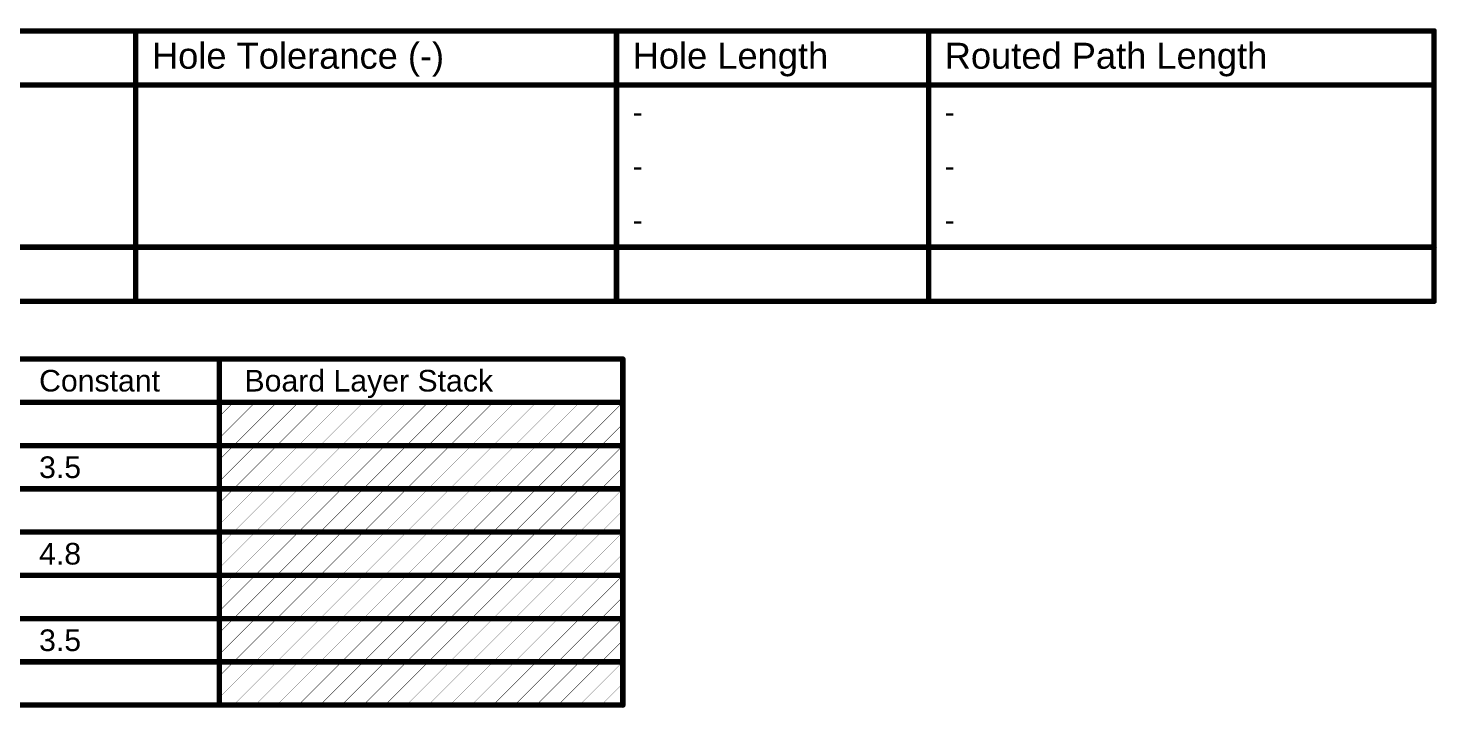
# Model space of a CAD drawing. Header units: inches. Extents: x -1 to 327, y 8 to 89.
# Drawn here: x 228 to 327.2, y 40.8 to 88.7 of the extents above; entities that cross this region are included whole.
import ezdxf

# ---------------------------------------------------------------- set-up
doc = ezdxf.new("R2010")
doc.units = ezdxf.units.IN
doc.layers.add('Drill Drawing', color=1, linetype='Continuous')
doc.layers.add('Fabrication', color=76, linetype='Continuous')
doc.styles.add('Arial', font='', dxfattribs={"height": 0.2})
doc.styles.get('Arial').set_extended_font_data('Arial')

msp = doc.modelspace()

# ---------------------------------------------------------------- linework, layer by layer
at = {"layer": 'Drill Drawing'}
for points in [[(4.61, 88.481, 0.381, 0.381, 0), (327.049, 88.481, 0.381, 0.381, 0)], [(235.559, 69.431, 0.381, 0.381, 0), (235.559, 88.481, 0.381, 0.381, 0)], [(269.433, 69.431, 0.381, 0.381, 0), (269.433, 88.481, 0.381, 0.381, 0)], [(291.423, 69.431, 0.381, 0.381, 0), (291.423, 88.481, 0.381, 0.381, 0)], [(327.049, 69.431, 0.381, 0.381, 0), (327.049, 88.481, 0.381, 0.381, 0)], [(4.61, 84.671, 0.381, 0.381, 0), (327.049, 84.671, 0.381, 0.381, 0)], [(4.61, 73.241, 0.381, 0.381, 0), (327.049, 73.241, 0.381, 0.381, 0)], [(4.61, 69.431, 0.381, 0.381, 0), (327.049, 69.431, 0.381, 0.381, 0)]]:
    msp.add_lwpolyline(points, format="xyseb", dxfattribs=at)
for points in [[(235.464, 88.481, 0.191, 0.191, 1), (235.655, 88.481, 0.191, 0.191, 1)], [(269.338, 88.481, 0.191, 0.191, 1), (269.528, 88.481, 0.191, 0.191, 1)], [(291.328, 88.481, 0.191, 0.191, 1), (291.519, 88.481, 0.191, 0.191, 1)], [(326.954, 88.481, 0.191, 0.191, 1), (327.145, 88.481, 0.191, 0.191, 1)], [(326.954, 88.481, 0.191, 0.191, 1), (327.145, 88.481, 0.191, 0.191, 1)], [(326.954, 84.671, 0.191, 0.191, 1), (327.145, 84.671, 0.191, 0.191, 1)], [(326.954, 73.241, 0.191, 0.191, 1), (327.145, 73.241, 0.191, 0.191, 1)], [(235.464, 69.431, 0.191, 0.191, 1), (235.655, 69.431, 0.191, 0.191, 1)], [(269.338, 69.431, 0.191, 0.191, 1), (269.528, 69.431, 0.191, 0.191, 1)], [(291.328, 69.431, 0.191, 0.191, 1), (291.519, 69.431, 0.191, 0.191, 1)], [(326.954, 69.431, 0.191, 0.191, 1), (327.145, 69.431, 0.191, 0.191, 1)], [(326.954, 69.431, 0.191, 0.191, 1), (327.145, 69.431, 0.191, 0.191, 1)]]:
    msp.add_lwpolyline(points, format="xyseb", close=True, dxfattribs=at)
at = {"layer": 'Fabrication'}
for points in [[(154.597, 65.354, 0.381, 0.381, 0), (269.883, 65.354, 0.381, 0.381, 0)], [(241.443, 40.97, 0.381, 0.381, 0), (241.443, 65.354, 0.381, 0.381, 0)], [(269.883, 40.97, 0.381, 0.381, 0), (269.883, 65.354, 0.381, 0.381, 0)], [(154.597, 62.306, 0.381, 0.381, 0), (269.883, 62.306, 0.381, 0.381, 0)], [(241.443, 59.774, 0.0254, 0.0254, 0), (243.975, 62.306, 0.0254, 0.0254, 0)], [(241.443, 61.298, 0.0254, 0.0254, 0), (242.451, 62.306, 0.0254, 0.0254, 0)], [(242.451, 59.258, 0.0254, 0.0254, 0), (245.499, 62.306, 0.0254, 0.0254, 0)], [(243.975, 59.258, 0.0254, 0.0254, 0), (247.023, 62.306, 0.0254, 0.0254, 0)], [(245.499, 59.258, 0.0254, 0.0254, 0), (248.547, 62.306, 0.0254, 0.0254, 0)], [(247.023, 59.258, 0.0254, 0.0254, 0), (250.071, 62.306, 0.0254, 0.0254, 0)], [(248.547, 59.258, 0.0254, 0.0254, 0), (251.595, 62.306, 0.0254, 0.0254, 0)], [(250.071, 59.258, 0.0254, 0.0254, 0), (253.119, 62.306, 0.0254, 0.0254, 0)], [(251.595, 59.258, 0.0254, 0.0254, 0), (254.643, 62.306, 0.0254, 0.0254, 0)], [(253.119, 59.258, 0.0254, 0.0254, 0), (256.167, 62.306, 0.0254, 0.0254, 0)], [(254.643, 59.258, 0.0254, 0.0254, 0), (257.691, 62.306, 0.0254, 0.0254, 0)], [(256.167, 59.258, 0.0254, 0.0254, 0), (259.215, 62.306, 0.0254, 0.0254, 0)], [(257.691, 59.258, 0.0254, 0.0254, 0), (260.739, 62.306, 0.0254, 0.0254, 0)], [(259.215, 59.258, 0.0254, 0.0254, 0), (262.263, 62.306, 0.0254, 0.0254, 0)], [(260.739, 59.258, 0.0254, 0.0254, 0), (263.787, 62.306, 0.0254, 0.0254, 0)], [(262.263, 59.258, 0.0254, 0.0254, 0), (265.311, 62.306, 0.0254, 0.0254, 0)], [(263.787, 59.258, 0.0254, 0.0254, 0), (266.835, 62.306, 0.0254, 0.0254, 0)], [(265.311, 59.258, 0.0254, 0.0254, 0), (268.359, 62.306, 0.0254, 0.0254, 0)], [(266.835, 59.258, 0.0254, 0.0254, 0), (269.883, 62.306, 0.0254, 0.0254, 0)], [(268.359, 59.258, 0.0254, 0.0254, 0), (269.883, 60.782, 0.0254, 0.0254, 0)], [(226.968, 59.258, 0.381, 0.381, 0), (241.443, 59.258, 0.381, 0.381, 0)], [(241.443, 59.258, 0.381, 0.381, 0), (269.883, 59.258, 0.381, 0.381, 0)], [(241.443, 56.726, 0.0254, 0.0254, 0), (243.975, 59.258, 0.0254, 0.0254, 0)], [(241.443, 58.25, 0.0254, 0.0254, 0), (242.451, 59.258, 0.0254, 0.0254, 0)], [(242.451, 56.21, 0.0254, 0.0254, 0), (245.499, 59.258, 0.0254, 0.0254, 0)], [(243.975, 56.21, 0.0254, 0.0254, 0), (247.023, 59.258, 0.0254, 0.0254, 0)], [(245.499, 56.21, 0.0254, 0.0254, 0), (248.547, 59.258, 0.0254, 0.0254, 0)], [(247.023, 56.21, 0.0254, 0.0254, 0), (250.071, 59.258, 0.0254, 0.0254, 0)], [(248.547, 56.21, 0.0254, 0.0254, 0), (251.595, 59.258, 0.0254, 0.0254, 0)], [(250.071, 56.21, 0.0254, 0.0254, 0), (253.119, 59.258, 0.0254, 0.0254, 0)], [(251.595, 56.21, 0.0254, 0.0254, 0), (254.643, 59.258, 0.0254, 0.0254, 0)], [(253.119, 56.21, 0.0254, 0.0254, 0), (256.167, 59.258, 0.0254, 0.0254, 0)], [(254.643, 56.21, 0.0254, 0.0254, 0), (257.691, 59.258, 0.0254, 0.0254, 0)], [(256.167, 56.21, 0.0254, 0.0254, 0), (259.215, 59.258, 0.0254, 0.0254, 0)], [(257.691, 56.21, 0.0254, 0.0254, 0), (260.739, 59.258, 0.0254, 0.0254, 0)], [(259.215, 56.21, 0.0254, 0.0254, 0), (262.263, 59.258, 0.0254, 0.0254, 0)], [(260.739, 56.21, 0.0254, 0.0254, 0), (263.787, 59.258, 0.0254, 0.0254, 0)], [(262.263, 56.21, 0.0254, 0.0254, 0), (265.311, 59.258, 0.0254, 0.0254, 0)], [(263.787, 56.21, 0.0254, 0.0254, 0), (266.835, 59.258, 0.0254, 0.0254, 0)], [(265.311, 56.21, 0.0254, 0.0254, 0), (268.359, 59.258, 0.0254, 0.0254, 0)], [(266.835, 56.21, 0.0254, 0.0254, 0), (269.883, 59.258, 0.0254, 0.0254, 0)], [(268.359, 56.21, 0.0254, 0.0254, 0), (269.883, 57.734, 0.0254, 0.0254, 0)], [(226.968, 56.21, 0.381, 0.381, 0), (241.443, 56.21, 0.381, 0.381, 0)], [(241.443, 56.21, 0.381, 0.381, 0), (269.883, 56.21, 0.381, 0.381, 0)], [(241.443, 53.678, 0.0254, 0.0254, 0), (243.975, 56.21, 0.0254, 0.0254, 0)], [(241.443, 55.202, 0.0254, 0.0254, 0), (242.451, 56.21, 0.0254, 0.0254, 0)], [(242.451, 53.162, 0.0254, 0.0254, 0), (245.499, 56.21, 0.0254, 0.0254, 0)], [(243.975, 53.162, 0.0254, 0.0254, 0), (247.023, 56.21, 0.0254, 0.0254, 0)], [(245.499, 53.162, 0.0254, 0.0254, 0), (248.547, 56.21, 0.0254, 0.0254, 0)], [(247.023, 53.162, 0.0254, 0.0254, 0), (250.071, 56.21, 0.0254, 0.0254, 0)], [(248.547, 53.162, 0.0254, 0.0254, 0), (251.595, 56.21, 0.0254, 0.0254, 0)], [(250.071, 53.162, 0.0254, 0.0254, 0), (253.119, 56.21, 0.0254, 0.0254, 0)], [(251.595, 53.162, 0.0254, 0.0254, 0), (254.643, 56.21, 0.0254, 0.0254, 0)], [(253.119, 53.162, 0.0254, 0.0254, 0), (256.167, 56.21, 0.0254, 0.0254, 0)], [(254.643, 53.162, 0.0254, 0.0254, 0), (257.691, 56.21, 0.0254, 0.0254, 0)], [(256.167, 53.162, 0.0254, 0.0254, 0), (259.215, 56.21, 0.0254, 0.0254, 0)], [(257.691, 53.162, 0.0254, 0.0254, 0), (260.739, 56.21, 0.0254, 0.0254, 0)], [(259.215, 53.162, 0.0254, 0.0254, 0), (262.263, 56.21, 0.0254, 0.0254, 0)], [(260.739, 53.162, 0.0254, 0.0254, 0), (263.787, 56.21, 0.0254, 0.0254, 0)], [(262.263, 53.162, 0.0254, 0.0254, 0), (265.311, 56.21, 0.0254, 0.0254, 0)], [(263.787, 53.162, 0.0254, 0.0254, 0), (266.835, 56.21, 0.0254, 0.0254, 0)], [(265.311, 53.162, 0.0254, 0.0254, 0), (268.359, 56.21, 0.0254, 0.0254, 0)], [(266.835, 53.162, 0.0254, 0.0254, 0), (269.883, 56.21, 0.0254, 0.0254, 0)], [(268.359, 53.162, 0.0254, 0.0254, 0), (269.883, 54.686, 0.0254, 0.0254, 0)], [(226.968, 53.162, 0.381, 0.381, 0), (241.443, 53.162, 0.381, 0.381, 0)], [(241.443, 53.162, 0.381, 0.381, 0), (269.883, 53.162, 0.381, 0.381, 0)], [(241.443, 50.63, 0.0254, 0.0254, 0), (243.975, 53.162, 0.0254, 0.0254, 0)], [(241.443, 52.154, 0.0254, 0.0254, 0), (242.451, 53.162, 0.0254, 0.0254, 0)], [(242.451, 50.114, 0.0254, 0.0254, 0), (245.499, 53.162, 0.0254, 0.0254, 0)], [(243.975, 50.114, 0.0254, 0.0254, 0), (247.023, 53.162, 0.0254, 0.0254, 0)], [(245.499, 50.114, 0.0254, 0.0254, 0), (248.547, 53.162, 0.0254, 0.0254, 0)], [(247.023, 50.114, 0.0254, 0.0254, 0), (250.071, 53.162, 0.0254, 0.0254, 0)], [(248.547, 50.114, 0.0254, 0.0254, 0), (251.595, 53.162, 0.0254, 0.0254, 0)], [(250.071, 50.114, 0.0254, 0.0254, 0), (253.119, 53.162, 0.0254, 0.0254, 0)], [(251.595, 50.114, 0.0254, 0.0254, 0), (254.643, 53.162, 0.0254, 0.0254, 0)], [(253.119, 50.114, 0.0254, 0.0254, 0), (256.167, 53.162, 0.0254, 0.0254, 0)], [(254.643, 50.114, 0.0254, 0.0254, 0), (257.691, 53.162, 0.0254, 0.0254, 0)], [(256.167, 50.114, 0.0254, 0.0254, 0), (259.215, 53.162, 0.0254, 0.0254, 0)], [(257.691, 50.114, 0.0254, 0.0254, 0), (260.739, 53.162, 0.0254, 0.0254, 0)], [(259.215, 50.114, 0.0254, 0.0254, 0), (262.263, 53.162, 0.0254, 0.0254, 0)], [(260.739, 50.114, 0.0254, 0.0254, 0), (263.787, 53.162, 0.0254, 0.0254, 0)], [(262.263, 50.114, 0.0254, 0.0254, 0), (265.311, 53.162, 0.0254, 0.0254, 0)], [(263.787, 50.114, 0.0254, 0.0254, 0), (266.835, 53.162, 0.0254, 0.0254, 0)], [(265.311, 50.114, 0.0254, 0.0254, 0), (268.359, 53.162, 0.0254, 0.0254, 0)], [(266.835, 50.114, 0.0254, 0.0254, 0), (269.883, 53.162, 0.0254, 0.0254, 0)], [(268.359, 50.114, 0.0254, 0.0254, 0), (269.883, 51.638, 0.0254, 0.0254, 0)], [(226.968, 50.114, 0.381, 0.381, 0), (241.443, 50.114, 0.381, 0.381, 0)], [(241.443, 50.114, 0.381, 0.381, 0), (269.883, 50.114, 0.381, 0.381, 0)], [(241.443, 47.582, 0.0254, 0.0254, 0), (243.975, 50.114, 0.0254, 0.0254, 0)], [(241.443, 49.106, 0.0254, 0.0254, 0), (242.451, 50.114, 0.0254, 0.0254, 0)], [(242.451, 47.066, 0.0254, 0.0254, 0), (245.499, 50.114, 0.0254, 0.0254, 0)], [(243.975, 47.066, 0.0254, 0.0254, 0), (247.023, 50.114, 0.0254, 0.0254, 0)], [(245.499, 47.066, 0.0254, 0.0254, 0), (248.547, 50.114, 0.0254, 0.0254, 0)], [(247.023, 47.066, 0.0254, 0.0254, 0), (250.071, 50.114, 0.0254, 0.0254, 0)], [(248.547, 47.066, 0.0254, 0.0254, 0), (251.595, 50.114, 0.0254, 0.0254, 0)], [(250.071, 47.066, 0.0254, 0.0254, 0), (253.119, 50.114, 0.0254, 0.0254, 0)], [(251.595, 47.066, 0.0254, 0.0254, 0), (254.643, 50.114, 0.0254, 0.0254, 0)], [(253.119, 47.066, 0.0254, 0.0254, 0), (256.167, 50.114, 0.0254, 0.0254, 0)], [(254.643, 47.066, 0.0254, 0.0254, 0), (257.691, 50.114, 0.0254, 0.0254, 0)], [(256.167, 47.066, 0.0254, 0.0254, 0), (259.215, 50.114, 0.0254, 0.0254, 0)], [(257.691, 47.066, 0.0254, 0.0254, 0), (260.739, 50.114, 0.0254, 0.0254, 0)], [(259.215, 47.066, 0.0254, 0.0254, 0), (262.263, 50.114, 0.0254, 0.0254, 0)], [(260.739, 47.066, 0.0254, 0.0254, 0), (263.787, 50.114, 0.0254, 0.0254, 0)], [(262.263, 47.066, 0.0254, 0.0254, 0), (265.311, 50.114, 0.0254, 0.0254, 0)], [(263.787, 47.066, 0.0254, 0.0254, 0), (266.835, 50.114, 0.0254, 0.0254, 0)], [(265.311, 47.066, 0.0254, 0.0254, 0), (268.359, 50.114, 0.0254, 0.0254, 0)], [(266.835, 47.066, 0.0254, 0.0254, 0), (269.883, 50.114, 0.0254, 0.0254, 0)], [(268.359, 47.066, 0.0254, 0.0254, 0), (269.883, 48.59, 0.0254, 0.0254, 0)], [(226.968, 47.066, 0.381, 0.381, 0), (241.443, 47.066, 0.381, 0.381, 0)], [(241.443, 47.066, 0.381, 0.381, 0), (269.883, 47.066, 0.381, 0.381, 0)], [(241.443, 44.534, 0.0254, 0.0254, 0), (243.975, 47.066, 0.0254, 0.0254, 0)], [(241.443, 46.058, 0.0254, 0.0254, 0), (242.451, 47.066, 0.0254, 0.0254, 0)], [(242.451, 44.018, 0.0254, 0.0254, 0), (245.499, 47.066, 0.0254, 0.0254, 0)], [(243.975, 44.018, 0.0254, 0.0254, 0), (247.023, 47.066, 0.0254, 0.0254, 0)], [(245.499, 44.018, 0.0254, 0.0254, 0), (248.547, 47.066, 0.0254, 0.0254, 0)], [(247.023, 44.018, 0.0254, 0.0254, 0), (250.071, 47.066, 0.0254, 0.0254, 0)], [(248.547, 44.018, 0.0254, 0.0254, 0), (251.595, 47.066, 0.0254, 0.0254, 0)], [(250.071, 44.018, 0.0254, 0.0254, 0), (253.119, 47.066, 0.0254, 0.0254, 0)], [(251.595, 44.018, 0.0254, 0.0254, 0), (254.643, 47.066, 0.0254, 0.0254, 0)], [(253.119, 44.018, 0.0254, 0.0254, 0), (256.167, 47.066, 0.0254, 0.0254, 0)], [(254.643, 44.018, 0.0254, 0.0254, 0), (257.691, 47.066, 0.0254, 0.0254, 0)], [(256.167, 44.018, 0.0254, 0.0254, 0), (259.215, 47.066, 0.0254, 0.0254, 0)], [(257.691, 44.018, 0.0254, 0.0254, 0), (260.739, 47.066, 0.0254, 0.0254, 0)], [(259.215, 44.018, 0.0254, 0.0254, 0), (262.263, 47.066, 0.0254, 0.0254, 0)], [(260.739, 44.018, 0.0254, 0.0254, 0), (263.787, 47.066, 0.0254, 0.0254, 0)], [(262.263, 44.018, 0.0254, 0.0254, 0), (265.311, 47.066, 0.0254, 0.0254, 0)], [(263.787, 44.018, 0.0254, 0.0254, 0), (266.835, 47.066, 0.0254, 0.0254, 0)], [(265.311, 44.018, 0.0254, 0.0254, 0), (268.359, 47.066, 0.0254, 0.0254, 0)], [(266.835, 44.018, 0.0254, 0.0254, 0), (269.883, 47.066, 0.0254, 0.0254, 0)], [(268.359, 44.018, 0.0254, 0.0254, 0), (269.883, 45.542, 0.0254, 0.0254, 0)], [(226.968, 44.018, 0.381, 0.381, 0), (241.443, 44.018, 0.381, 0.381, 0)], [(241.443, 44.018, 0.381, 0.381, 0), (269.883, 44.018, 0.381, 0.381, 0)], [(241.443, 41.486, 0.0254, 0.0254, 0), (243.975, 44.018, 0.0254, 0.0254, 0)], [(241.443, 43.01, 0.0254, 0.0254, 0), (242.451, 44.018, 0.0254, 0.0254, 0)], [(242.451, 40.97, 0.0254, 0.0254, 0), (245.499, 44.018, 0.0254, 0.0254, 0)], [(243.975, 40.97, 0.0254, 0.0254, 0), (247.023, 44.018, 0.0254, 0.0254, 0)], [(245.499, 40.97, 0.0254, 0.0254, 0), (248.547, 44.018, 0.0254, 0.0254, 0)], [(247.023, 40.97, 0.0254, 0.0254, 0), (250.071, 44.018, 0.0254, 0.0254, 0)], [(248.547, 40.97, 0.0254, 0.0254, 0), (251.595, 44.018, 0.0254, 0.0254, 0)], [(250.071, 40.97, 0.0254, 0.0254, 0), (253.119, 44.018, 0.0254, 0.0254, 0)], [(251.595, 40.97, 0.0254, 0.0254, 0), (254.643, 44.018, 0.0254, 0.0254, 0)], [(253.119, 40.97, 0.0254, 0.0254, 0), (256.167, 44.018, 0.0254, 0.0254, 0)], [(254.643, 40.97, 0.0254, 0.0254, 0), (257.691, 44.018, 0.0254, 0.0254, 0)], [(256.167, 40.97, 0.0254, 0.0254, 0), (259.215, 44.018, 0.0254, 0.0254, 0)], [(257.691, 40.97, 0.0254, 0.0254, 0), (260.739, 44.018, 0.0254, 0.0254, 0)], [(259.215, 40.97, 0.0254, 0.0254, 0), (262.263, 44.018, 0.0254, 0.0254, 0)], [(260.739, 40.97, 0.0254, 0.0254, 0), (263.787, 44.018, 0.0254, 0.0254, 0)], [(262.263, 40.97, 0.0254, 0.0254, 0), (265.311, 44.018, 0.0254, 0.0254, 0)], [(263.787, 40.97, 0.0254, 0.0254, 0), (266.835, 44.018, 0.0254, 0.0254, 0)], [(265.311, 40.97, 0.0254, 0.0254, 0), (268.359, 44.018, 0.0254, 0.0254, 0)], [(266.835, 40.97, 0.0254, 0.0254, 0), (269.883, 44.018, 0.0254, 0.0254, 0)], [(268.359, 40.97, 0.0254, 0.0254, 0), (269.883, 42.494, 0.0254, 0.0254, 0)], [(226.968, 40.97, 0.381, 0.381, 0), (241.443, 40.97, 0.381, 0.381, 0)], [(241.443, 40.97, 0.381, 0.381, 0), (269.883, 40.97, 0.381, 0.381, 0)]]:
    msp.add_lwpolyline(points, format="xyseb", dxfattribs=at)
for points in [[(241.348, 65.354, 0.191, 0.191, 1), (241.538, 65.354, 0.191, 0.191, 1)], [(269.787, 65.354, 0.191, 0.191, 1), (269.978, 65.354, 0.191, 0.191, 1)], [(269.787, 65.354, 0.191, 0.191, 1), (269.978, 65.354, 0.191, 0.191, 1)], [(242.444, 62.306, 0.0127, 0.0127, 1), (242.457, 62.306, 0.0127, 0.0127, 1)], [(243.968, 62.306, 0.0127, 0.0127, 1), (243.981, 62.306, 0.0127, 0.0127, 1)], [(245.492, 62.306, 0.0127, 0.0127, 1), (245.505, 62.306, 0.0127, 0.0127, 1)], [(247.016, 62.306, 0.0127, 0.0127, 1), (247.029, 62.306, 0.0127, 0.0127, 1)], [(248.54, 62.306, 0.0127, 0.0127, 1), (248.553, 62.306, 0.0127, 0.0127, 1)], [(250.064, 62.306, 0.0127, 0.0127, 1), (250.077, 62.306, 0.0127, 0.0127, 1)], [(251.588, 62.306, 0.0127, 0.0127, 1), (251.601, 62.306, 0.0127, 0.0127, 1)], [(253.112, 62.306, 0.0127, 0.0127, 1), (253.125, 62.306, 0.0127, 0.0127, 1)], [(254.636, 62.306, 0.0127, 0.0127, 1), (254.649, 62.306, 0.0127, 0.0127, 1)], [(256.16, 62.306, 0.0127, 0.0127, 1), (256.173, 62.306, 0.0127, 0.0127, 1)], [(257.684, 62.306, 0.0127, 0.0127, 1), (257.697, 62.306, 0.0127, 0.0127, 1)], [(259.208, 62.306, 0.0127, 0.0127, 1), (259.221, 62.306, 0.0127, 0.0127, 1)], [(260.732, 62.306, 0.0127, 0.0127, 1), (260.745, 62.306, 0.0127, 0.0127, 1)], [(262.256, 62.306, 0.0127, 0.0127, 1), (262.269, 62.306, 0.0127, 0.0127, 1)], [(263.78, 62.306, 0.0127, 0.0127, 1), (263.793, 62.306, 0.0127, 0.0127, 1)], [(265.304, 62.306, 0.0127, 0.0127, 1), (265.317, 62.306, 0.0127, 0.0127, 1)], [(266.828, 62.306, 0.0127, 0.0127, 1), (266.841, 62.306, 0.0127, 0.0127, 1)], [(268.352, 62.306, 0.0127, 0.0127, 1), (268.365, 62.306, 0.0127, 0.0127, 1)], [(269.787, 62.306, 0.191, 0.191, 1), (269.978, 62.306, 0.191, 0.191, 1)], [(269.876, 62.306, 0.0127, 0.0127, 1), (269.889, 62.306, 0.0127, 0.0127, 1)], [(241.436, 61.298, 0.0127, 0.0127, 1), (241.449, 61.298, 0.0127, 0.0127, 1)], [(269.876, 60.782, 0.0127, 0.0127, 1), (269.889, 60.782, 0.0127, 0.0127, 1)], [(241.436, 59.774, 0.0127, 0.0127, 1), (241.449, 59.774, 0.0127, 0.0127, 1)], [(241.348, 59.258, 0.191, 0.191, 1), (241.538, 59.258, 0.191, 0.191, 1)], [(241.348, 59.258, 0.191, 0.191, 1), (241.538, 59.258, 0.191, 0.191, 1)], [(242.444, 59.258, 0.0127, 0.0127, 1), (242.457, 59.258, 0.0127, 0.0127, 1)], [(242.444, 59.258, 0.0127, 0.0127, 1), (242.457, 59.258, 0.0127, 0.0127, 1)], [(243.968, 59.258, 0.0127, 0.0127, 1), (243.981, 59.258, 0.0127, 0.0127, 1)], [(243.968, 59.258, 0.0127, 0.0127, 1), (243.981, 59.258, 0.0127, 0.0127, 1)], [(245.492, 59.258, 0.0127, 0.0127, 1), (245.505, 59.258, 0.0127, 0.0127, 1)], [(245.492, 59.258, 0.0127, 0.0127, 1), (245.505, 59.258, 0.0127, 0.0127, 1)], [(247.016, 59.258, 0.0127, 0.0127, 1), (247.029, 59.258, 0.0127, 0.0127, 1)], [(247.016, 59.258, 0.0127, 0.0127, 1), (247.029, 59.258, 0.0127, 0.0127, 1)], [(248.54, 59.258, 0.0127, 0.0127, 1), (248.553, 59.258, 0.0127, 0.0127, 1)], [(248.54, 59.258, 0.0127, 0.0127, 1), (248.553, 59.258, 0.0127, 0.0127, 1)], [(250.064, 59.258, 0.0127, 0.0127, 1), (250.077, 59.258, 0.0127, 0.0127, 1)], [(250.064, 59.258, 0.0127, 0.0127, 1), (250.077, 59.258, 0.0127, 0.0127, 1)], [(251.588, 59.258, 0.0127, 0.0127, 1), (251.601, 59.258, 0.0127, 0.0127, 1)], [(251.588, 59.258, 0.0127, 0.0127, 1), (251.601, 59.258, 0.0127, 0.0127, 1)], [(253.112, 59.258, 0.0127, 0.0127, 1), (253.125, 59.258, 0.0127, 0.0127, 1)], [(253.112, 59.258, 0.0127, 0.0127, 1), (253.125, 59.258, 0.0127, 0.0127, 1)], [(254.636, 59.258, 0.0127, 0.0127, 1), (254.649, 59.258, 0.0127, 0.0127, 1)], [(254.636, 59.258, 0.0127, 0.0127, 1), (254.649, 59.258, 0.0127, 0.0127, 1)], [(256.16, 59.258, 0.0127, 0.0127, 1), (256.173, 59.258, 0.0127, 0.0127, 1)], [(256.16, 59.258, 0.0127, 0.0127, 1), (256.173, 59.258, 0.0127, 0.0127, 1)], [(257.684, 59.258, 0.0127, 0.0127, 1), (257.697, 59.258, 0.0127, 0.0127, 1)], [(257.684, 59.258, 0.0127, 0.0127, 1), (257.697, 59.258, 0.0127, 0.0127, 1)], [(259.208, 59.258, 0.0127, 0.0127, 1), (259.221, 59.258, 0.0127, 0.0127, 1)], [(259.208, 59.258, 0.0127, 0.0127, 1), (259.221, 59.258, 0.0127, 0.0127, 1)], [(260.732, 59.258, 0.0127, 0.0127, 1), (260.745, 59.258, 0.0127, 0.0127, 1)], [(260.732, 59.258, 0.0127, 0.0127, 1), (260.745, 59.258, 0.0127, 0.0127, 1)], [(262.256, 59.258, 0.0127, 0.0127, 1), (262.269, 59.258, 0.0127, 0.0127, 1)], [(262.256, 59.258, 0.0127, 0.0127, 1), (262.269, 59.258, 0.0127, 0.0127, 1)], [(263.78, 59.258, 0.0127, 0.0127, 1), (263.793, 59.258, 0.0127, 0.0127, 1)], [(263.78, 59.258, 0.0127, 0.0127, 1), (263.793, 59.258, 0.0127, 0.0127, 1)], [(265.304, 59.258, 0.0127, 0.0127, 1), (265.317, 59.258, 0.0127, 0.0127, 1)], [(265.304, 59.258, 0.0127, 0.0127, 1), (265.317, 59.258, 0.0127, 0.0127, 1)], [(266.828, 59.258, 0.0127, 0.0127, 1), (266.841, 59.258, 0.0127, 0.0127, 1)], [(266.828, 59.258, 0.0127, 0.0127, 1), (266.841, 59.258, 0.0127, 0.0127, 1)], [(268.352, 59.258, 0.0127, 0.0127, 1), (268.365, 59.258, 0.0127, 0.0127, 1)], [(268.352, 59.258, 0.0127, 0.0127, 1), (268.365, 59.258, 0.0127, 0.0127, 1)], [(269.787, 59.258, 0.191, 0.191, 1), (269.978, 59.258, 0.191, 0.191, 1)], [(269.876, 59.258, 0.0127, 0.0127, 1), (269.889, 59.258, 0.0127, 0.0127, 1)], [(241.436, 58.25, 0.0127, 0.0127, 1), (241.449, 58.25, 0.0127, 0.0127, 1)], [(269.876, 57.734, 0.0127, 0.0127, 1), (269.889, 57.734, 0.0127, 0.0127, 1)], [(241.436, 56.726, 0.0127, 0.0127, 1), (241.449, 56.726, 0.0127, 0.0127, 1)], [(241.348, 56.21, 0.191, 0.191, 1), (241.538, 56.21, 0.191, 0.191, 1)], [(241.348, 56.21, 0.191, 0.191, 1), (241.538, 56.21, 0.191, 0.191, 1)], [(242.444, 56.21, 0.0127, 0.0127, 1), (242.457, 56.21, 0.0127, 0.0127, 1)], [(242.444, 56.21, 0.0127, 0.0127, 1), (242.457, 56.21, 0.0127, 0.0127, 1)], [(243.968, 56.21, 0.0127, 0.0127, 1), (243.981, 56.21, 0.0127, 0.0127, 1)], [(243.968, 56.21, 0.0127, 0.0127, 1), (243.981, 56.21, 0.0127, 0.0127, 1)], [(245.492, 56.21, 0.0127, 0.0127, 1), (245.505, 56.21, 0.0127, 0.0127, 1)], [(245.492, 56.21, 0.0127, 0.0127, 1), (245.505, 56.21, 0.0127, 0.0127, 1)], [(247.016, 56.21, 0.0127, 0.0127, 1), (247.029, 56.21, 0.0127, 0.0127, 1)], [(247.016, 56.21, 0.0127, 0.0127, 1), (247.029, 56.21, 0.0127, 0.0127, 1)], [(248.54, 56.21, 0.0127, 0.0127, 1), (248.553, 56.21, 0.0127, 0.0127, 1)], [(248.54, 56.21, 0.0127, 0.0127, 1), (248.553, 56.21, 0.0127, 0.0127, 1)], [(250.064, 56.21, 0.0127, 0.0127, 1), (250.077, 56.21, 0.0127, 0.0127, 1)], [(250.064, 56.21, 0.0127, 0.0127, 1), (250.077, 56.21, 0.0127, 0.0127, 1)], [(251.588, 56.21, 0.0127, 0.0127, 1), (251.601, 56.21, 0.0127, 0.0127, 1)], [(251.588, 56.21, 0.0127, 0.0127, 1), (251.601, 56.21, 0.0127, 0.0127, 1)], [(253.112, 56.21, 0.0127, 0.0127, 1), (253.125, 56.21, 0.0127, 0.0127, 1)], [(253.112, 56.21, 0.0127, 0.0127, 1), (253.125, 56.21, 0.0127, 0.0127, 1)], [(254.636, 56.21, 0.0127, 0.0127, 1), (254.649, 56.21, 0.0127, 0.0127, 1)], [(254.636, 56.21, 0.0127, 0.0127, 1), (254.649, 56.21, 0.0127, 0.0127, 1)], [(256.16, 56.21, 0.0127, 0.0127, 1), (256.173, 56.21, 0.0127, 0.0127, 1)], [(256.16, 56.21, 0.0127, 0.0127, 1), (256.173, 56.21, 0.0127, 0.0127, 1)], [(257.684, 56.21, 0.0127, 0.0127, 1), (257.697, 56.21, 0.0127, 0.0127, 1)], [(257.684, 56.21, 0.0127, 0.0127, 1), (257.697, 56.21, 0.0127, 0.0127, 1)], [(259.208, 56.21, 0.0127, 0.0127, 1), (259.221, 56.21, 0.0127, 0.0127, 1)], [(259.208, 56.21, 0.0127, 0.0127, 1), (259.221, 56.21, 0.0127, 0.0127, 1)], [(260.732, 56.21, 0.0127, 0.0127, 1), (260.745, 56.21, 0.0127, 0.0127, 1)], [(260.732, 56.21, 0.0127, 0.0127, 1), (260.745, 56.21, 0.0127, 0.0127, 1)], [(262.256, 56.21, 0.0127, 0.0127, 1), (262.269, 56.21, 0.0127, 0.0127, 1)], [(262.256, 56.21, 0.0127, 0.0127, 1), (262.269, 56.21, 0.0127, 0.0127, 1)], [(263.78, 56.21, 0.0127, 0.0127, 1), (263.793, 56.21, 0.0127, 0.0127, 1)], [(263.78, 56.21, 0.0127, 0.0127, 1), (263.793, 56.21, 0.0127, 0.0127, 1)], [(265.304, 56.21, 0.0127, 0.0127, 1), (265.317, 56.21, 0.0127, 0.0127, 1)], [(265.304, 56.21, 0.0127, 0.0127, 1), (265.317, 56.21, 0.0127, 0.0127, 1)], [(266.828, 56.21, 0.0127, 0.0127, 1), (266.841, 56.21, 0.0127, 0.0127, 1)], [(266.828, 56.21, 0.0127, 0.0127, 1), (266.841, 56.21, 0.0127, 0.0127, 1)], [(268.352, 56.21, 0.0127, 0.0127, 1), (268.365, 56.21, 0.0127, 0.0127, 1)], [(268.352, 56.21, 0.0127, 0.0127, 1), (268.365, 56.21, 0.0127, 0.0127, 1)], [(269.787, 56.21, 0.191, 0.191, 1), (269.978, 56.21, 0.191, 0.191, 1)], [(269.876, 56.21, 0.0127, 0.0127, 1), (269.889, 56.21, 0.0127, 0.0127, 1)], [(241.436, 55.202, 0.0127, 0.0127, 1), (241.449, 55.202, 0.0127, 0.0127, 1)], [(269.876, 54.686, 0.0127, 0.0127, 1), (269.889, 54.686, 0.0127, 0.0127, 1)], [(241.436, 53.678, 0.0127, 0.0127, 1), (241.449, 53.678, 0.0127, 0.0127, 1)], [(241.348, 53.162, 0.191, 0.191, 1), (241.538, 53.162, 0.191, 0.191, 1)], [(241.348, 53.162, 0.191, 0.191, 1), (241.538, 53.162, 0.191, 0.191, 1)], [(242.444, 53.162, 0.0127, 0.0127, 1), (242.457, 53.162, 0.0127, 0.0127, 1)], [(242.444, 53.162, 0.0127, 0.0127, 1), (242.457, 53.162, 0.0127, 0.0127, 1)], [(243.968, 53.162, 0.0127, 0.0127, 1), (243.981, 53.162, 0.0127, 0.0127, 1)], [(243.968, 53.162, 0.0127, 0.0127, 1), (243.981, 53.162, 0.0127, 0.0127, 1)], [(245.492, 53.162, 0.0127, 0.0127, 1), (245.505, 53.162, 0.0127, 0.0127, 1)], [(245.492, 53.162, 0.0127, 0.0127, 1), (245.505, 53.162, 0.0127, 0.0127, 1)], [(247.016, 53.162, 0.0127, 0.0127, 1), (247.029, 53.162, 0.0127, 0.0127, 1)], [(247.016, 53.162, 0.0127, 0.0127, 1), (247.029, 53.162, 0.0127, 0.0127, 1)], [(248.54, 53.162, 0.0127, 0.0127, 1), (248.553, 53.162, 0.0127, 0.0127, 1)], [(248.54, 53.162, 0.0127, 0.0127, 1), (248.553, 53.162, 0.0127, 0.0127, 1)], [(250.064, 53.162, 0.0127, 0.0127, 1), (250.077, 53.162, 0.0127, 0.0127, 1)], [(250.064, 53.162, 0.0127, 0.0127, 1), (250.077, 53.162, 0.0127, 0.0127, 1)], [(251.588, 53.162, 0.0127, 0.0127, 1), (251.601, 53.162, 0.0127, 0.0127, 1)], [(251.588, 53.162, 0.0127, 0.0127, 1), (251.601, 53.162, 0.0127, 0.0127, 1)], [(253.112, 53.162, 0.0127, 0.0127, 1), (253.125, 53.162, 0.0127, 0.0127, 1)], [(253.112, 53.162, 0.0127, 0.0127, 1), (253.125, 53.162, 0.0127, 0.0127, 1)], [(254.636, 53.162, 0.0127, 0.0127, 1), (254.649, 53.162, 0.0127, 0.0127, 1)], [(254.636, 53.162, 0.0127, 0.0127, 1), (254.649, 53.162, 0.0127, 0.0127, 1)], [(256.16, 53.162, 0.0127, 0.0127, 1), (256.173, 53.162, 0.0127, 0.0127, 1)], [(256.16, 53.162, 0.0127, 0.0127, 1), (256.173, 53.162, 0.0127, 0.0127, 1)], [(257.684, 53.162, 0.0127, 0.0127, 1), (257.697, 53.162, 0.0127, 0.0127, 1)], [(257.684, 53.162, 0.0127, 0.0127, 1), (257.697, 53.162, 0.0127, 0.0127, 1)], [(259.208, 53.162, 0.0127, 0.0127, 1), (259.221, 53.162, 0.0127, 0.0127, 1)], [(259.208, 53.162, 0.0127, 0.0127, 1), (259.221, 53.162, 0.0127, 0.0127, 1)], [(260.732, 53.162, 0.0127, 0.0127, 1), (260.745, 53.162, 0.0127, 0.0127, 1)], [(260.732, 53.162, 0.0127, 0.0127, 1), (260.745, 53.162, 0.0127, 0.0127, 1)], [(262.256, 53.162, 0.0127, 0.0127, 1), (262.269, 53.162, 0.0127, 0.0127, 1)], [(262.256, 53.162, 0.0127, 0.0127, 1), (262.269, 53.162, 0.0127, 0.0127, 1)], [(263.78, 53.162, 0.0127, 0.0127, 1), (263.793, 53.162, 0.0127, 0.0127, 1)], [(263.78, 53.162, 0.0127, 0.0127, 1), (263.793, 53.162, 0.0127, 0.0127, 1)], [(265.304, 53.162, 0.0127, 0.0127, 1), (265.317, 53.162, 0.0127, 0.0127, 1)], [(265.304, 53.162, 0.0127, 0.0127, 1), (265.317, 53.162, 0.0127, 0.0127, 1)], [(266.828, 53.162, 0.0127, 0.0127, 1), (266.841, 53.162, 0.0127, 0.0127, 1)], [(266.828, 53.162, 0.0127, 0.0127, 1), (266.841, 53.162, 0.0127, 0.0127, 1)], [(268.352, 53.162, 0.0127, 0.0127, 1), (268.365, 53.162, 0.0127, 0.0127, 1)], [(268.352, 53.162, 0.0127, 0.0127, 1), (268.365, 53.162, 0.0127, 0.0127, 1)], [(269.787, 53.162, 0.191, 0.191, 1), (269.978, 53.162, 0.191, 0.191, 1)], [(269.876, 53.162, 0.0127, 0.0127, 1), (269.889, 53.162, 0.0127, 0.0127, 1)], [(241.436, 52.154, 0.0127, 0.0127, 1), (241.449, 52.154, 0.0127, 0.0127, 1)], [(269.876, 51.638, 0.0127, 0.0127, 1), (269.889, 51.638, 0.0127, 0.0127, 1)], [(241.436, 50.63, 0.0127, 0.0127, 1), (241.449, 50.63, 0.0127, 0.0127, 1)], [(241.348, 50.114, 0.191, 0.191, 1), (241.538, 50.114, 0.191, 0.191, 1)], [(241.348, 50.114, 0.191, 0.191, 1), (241.538, 50.114, 0.191, 0.191, 1)], [(242.444, 50.114, 0.0127, 0.0127, 1), (242.457, 50.114, 0.0127, 0.0127, 1)], [(242.444, 50.114, 0.0127, 0.0127, 1), (242.457, 50.114, 0.0127, 0.0127, 1)], [(243.968, 50.114, 0.0127, 0.0127, 1), (243.981, 50.114, 0.0127, 0.0127, 1)], [(243.968, 50.114, 0.0127, 0.0127, 1), (243.981, 50.114, 0.0127, 0.0127, 1)], [(245.492, 50.114, 0.0127, 0.0127, 1), (245.505, 50.114, 0.0127, 0.0127, 1)], [(245.492, 50.114, 0.0127, 0.0127, 1), (245.505, 50.114, 0.0127, 0.0127, 1)], [(247.016, 50.114, 0.0127, 0.0127, 1), (247.029, 50.114, 0.0127, 0.0127, 1)], [(247.016, 50.114, 0.0127, 0.0127, 1), (247.029, 50.114, 0.0127, 0.0127, 1)], [(248.54, 50.114, 0.0127, 0.0127, 1), (248.553, 50.114, 0.0127, 0.0127, 1)], [(248.54, 50.114, 0.0127, 0.0127, 1), (248.553, 50.114, 0.0127, 0.0127, 1)], [(250.064, 50.114, 0.0127, 0.0127, 1), (250.077, 50.114, 0.0127, 0.0127, 1)], [(250.064, 50.114, 0.0127, 0.0127, 1), (250.077, 50.114, 0.0127, 0.0127, 1)], [(251.588, 50.114, 0.0127, 0.0127, 1), (251.601, 50.114, 0.0127, 0.0127, 1)], [(251.588, 50.114, 0.0127, 0.0127, 1), (251.601, 50.114, 0.0127, 0.0127, 1)], [(253.112, 50.114, 0.0127, 0.0127, 1), (253.125, 50.114, 0.0127, 0.0127, 1)], [(253.112, 50.114, 0.0127, 0.0127, 1), (253.125, 50.114, 0.0127, 0.0127, 1)], [(254.636, 50.114, 0.0127, 0.0127, 1), (254.649, 50.114, 0.0127, 0.0127, 1)], [(254.636, 50.114, 0.0127, 0.0127, 1), (254.649, 50.114, 0.0127, 0.0127, 1)], [(256.16, 50.114, 0.0127, 0.0127, 1), (256.173, 50.114, 0.0127, 0.0127, 1)], [(256.16, 50.114, 0.0127, 0.0127, 1), (256.173, 50.114, 0.0127, 0.0127, 1)], [(257.684, 50.114, 0.0127, 0.0127, 1), (257.697, 50.114, 0.0127, 0.0127, 1)], [(257.684, 50.114, 0.0127, 0.0127, 1), (257.697, 50.114, 0.0127, 0.0127, 1)], [(259.208, 50.114, 0.0127, 0.0127, 1), (259.221, 50.114, 0.0127, 0.0127, 1)], [(259.208, 50.114, 0.0127, 0.0127, 1), (259.221, 50.114, 0.0127, 0.0127, 1)], [(260.732, 50.114, 0.0127, 0.0127, 1), (260.745, 50.114, 0.0127, 0.0127, 1)], [(260.732, 50.114, 0.0127, 0.0127, 1), (260.745, 50.114, 0.0127, 0.0127, 1)], [(262.256, 50.114, 0.0127, 0.0127, 1), (262.269, 50.114, 0.0127, 0.0127, 1)], [(262.256, 50.114, 0.0127, 0.0127, 1), (262.269, 50.114, 0.0127, 0.0127, 1)], [(263.78, 50.114, 0.0127, 0.0127, 1), (263.793, 50.114, 0.0127, 0.0127, 1)], [(263.78, 50.114, 0.0127, 0.0127, 1), (263.793, 50.114, 0.0127, 0.0127, 1)], [(265.304, 50.114, 0.0127, 0.0127, 1), (265.317, 50.114, 0.0127, 0.0127, 1)], [(265.304, 50.114, 0.0127, 0.0127, 1), (265.317, 50.114, 0.0127, 0.0127, 1)], [(266.828, 50.114, 0.0127, 0.0127, 1), (266.841, 50.114, 0.0127, 0.0127, 1)], [(266.828, 50.114, 0.0127, 0.0127, 1), (266.841, 50.114, 0.0127, 0.0127, 1)], [(268.352, 50.114, 0.0127, 0.0127, 1), (268.365, 50.114, 0.0127, 0.0127, 1)], [(268.352, 50.114, 0.0127, 0.0127, 1), (268.365, 50.114, 0.0127, 0.0127, 1)], [(269.787, 50.114, 0.191, 0.191, 1), (269.978, 50.114, 0.191, 0.191, 1)], [(269.876, 50.114, 0.0127, 0.0127, 1), (269.889, 50.114, 0.0127, 0.0127, 1)], [(241.436, 49.106, 0.0127, 0.0127, 1), (241.449, 49.106, 0.0127, 0.0127, 1)], [(269.876, 48.59, 0.0127, 0.0127, 1), (269.889, 48.59, 0.0127, 0.0127, 1)], [(241.348, 47.066, 0.191, 0.191, 1), (241.538, 47.066, 0.191, 0.191, 1)], [(241.348, 47.066, 0.191, 0.191, 1), (241.538, 47.066, 0.191, 0.191, 1)], [(241.436, 47.582, 0.0127, 0.0127, 1), (241.449, 47.582, 0.0127, 0.0127, 1)], [(242.444, 47.066, 0.0127, 0.0127, 1), (242.457, 47.066, 0.0127, 0.0127, 1)], [(242.444, 47.066, 0.0127, 0.0127, 1), (242.457, 47.066, 0.0127, 0.0127, 1)], [(243.968, 47.066, 0.0127, 0.0127, 1), (243.981, 47.066, 0.0127, 0.0127, 1)], [(243.968, 47.066, 0.0127, 0.0127, 1), (243.981, 47.066, 0.0127, 0.0127, 1)], [(245.492, 47.066, 0.0127, 0.0127, 1), (245.505, 47.066, 0.0127, 0.0127, 1)], [(245.492, 47.066, 0.0127, 0.0127, 1), (245.505, 47.066, 0.0127, 0.0127, 1)], [(247.016, 47.066, 0.0127, 0.0127, 1), (247.029, 47.066, 0.0127, 0.0127, 1)], [(247.016, 47.066, 0.0127, 0.0127, 1), (247.029, 47.066, 0.0127, 0.0127, 1)], [(248.54, 47.066, 0.0127, 0.0127, 1), (248.553, 47.066, 0.0127, 0.0127, 1)], [(248.54, 47.066, 0.0127, 0.0127, 1), (248.553, 47.066, 0.0127, 0.0127, 1)], [(250.064, 47.066, 0.0127, 0.0127, 1), (250.077, 47.066, 0.0127, 0.0127, 1)], [(250.064, 47.066, 0.0127, 0.0127, 1), (250.077, 47.066, 0.0127, 0.0127, 1)], [(251.588, 47.066, 0.0127, 0.0127, 1), (251.601, 47.066, 0.0127, 0.0127, 1)], [(251.588, 47.066, 0.0127, 0.0127, 1), (251.601, 47.066, 0.0127, 0.0127, 1)], [(253.112, 47.066, 0.0127, 0.0127, 1), (253.125, 47.066, 0.0127, 0.0127, 1)], [(253.112, 47.066, 0.0127, 0.0127, 1), (253.125, 47.066, 0.0127, 0.0127, 1)], [(254.636, 47.066, 0.0127, 0.0127, 1), (254.649, 47.066, 0.0127, 0.0127, 1)], [(254.636, 47.066, 0.0127, 0.0127, 1), (254.649, 47.066, 0.0127, 0.0127, 1)], [(256.16, 47.066, 0.0127, 0.0127, 1), (256.173, 47.066, 0.0127, 0.0127, 1)], [(256.16, 47.066, 0.0127, 0.0127, 1), (256.173, 47.066, 0.0127, 0.0127, 1)], [(257.684, 47.066, 0.0127, 0.0127, 1), (257.697, 47.066, 0.0127, 0.0127, 1)], [(257.684, 47.066, 0.0127, 0.0127, 1), (257.697, 47.066, 0.0127, 0.0127, 1)], [(259.208, 47.066, 0.0127, 0.0127, 1), (259.221, 47.066, 0.0127, 0.0127, 1)], [(259.208, 47.066, 0.0127, 0.0127, 1), (259.221, 47.066, 0.0127, 0.0127, 1)], [(260.732, 47.066, 0.0127, 0.0127, 1), (260.745, 47.066, 0.0127, 0.0127, 1)], [(260.732, 47.066, 0.0127, 0.0127, 1), (260.745, 47.066, 0.0127, 0.0127, 1)], [(262.256, 47.066, 0.0127, 0.0127, 1), (262.269, 47.066, 0.0127, 0.0127, 1)], [(262.256, 47.066, 0.0127, 0.0127, 1), (262.269, 47.066, 0.0127, 0.0127, 1)], [(263.78, 47.066, 0.0127, 0.0127, 1), (263.793, 47.066, 0.0127, 0.0127, 1)], [(263.78, 47.066, 0.0127, 0.0127, 1), (263.793, 47.066, 0.0127, 0.0127, 1)], [(265.304, 47.066, 0.0127, 0.0127, 1), (265.317, 47.066, 0.0127, 0.0127, 1)], [(265.304, 47.066, 0.0127, 0.0127, 1), (265.317, 47.066, 0.0127, 0.0127, 1)], [(266.828, 47.066, 0.0127, 0.0127, 1), (266.841, 47.066, 0.0127, 0.0127, 1)], [(266.828, 47.066, 0.0127, 0.0127, 1), (266.841, 47.066, 0.0127, 0.0127, 1)], [(268.352, 47.066, 0.0127, 0.0127, 1), (268.365, 47.066, 0.0127, 0.0127, 1)], [(268.352, 47.066, 0.0127, 0.0127, 1), (268.365, 47.066, 0.0127, 0.0127, 1)], [(269.787, 47.066, 0.191, 0.191, 1), (269.978, 47.066, 0.191, 0.191, 1)], [(269.876, 47.066, 0.0127, 0.0127, 1), (269.889, 47.066, 0.0127, 0.0127, 1)], [(241.436, 46.058, 0.0127, 0.0127, 1), (241.449, 46.058, 0.0127, 0.0127, 1)], [(269.876, 45.542, 0.0127, 0.0127, 1), (269.889, 45.542, 0.0127, 0.0127, 1)], [(241.348, 44.018, 0.191, 0.191, 1), (241.538, 44.018, 0.191, 0.191, 1)], [(241.348, 44.018, 0.191, 0.191, 1), (241.538, 44.018, 0.191, 0.191, 1)], [(241.436, 44.534, 0.0127, 0.0127, 1), (241.449, 44.534, 0.0127, 0.0127, 1)], [(242.444, 44.018, 0.0127, 0.0127, 1), (242.457, 44.018, 0.0127, 0.0127, 1)], [(242.444, 44.018, 0.0127, 0.0127, 1), (242.457, 44.018, 0.0127, 0.0127, 1)], [(243.968, 44.018, 0.0127, 0.0127, 1), (243.981, 44.018, 0.0127, 0.0127, 1)], [(243.968, 44.018, 0.0127, 0.0127, 1), (243.981, 44.018, 0.0127, 0.0127, 1)], [(245.492, 44.018, 0.0127, 0.0127, 1), (245.505, 44.018, 0.0127, 0.0127, 1)], [(245.492, 44.018, 0.0127, 0.0127, 1), (245.505, 44.018, 0.0127, 0.0127, 1)], [(247.016, 44.018, 0.0127, 0.0127, 1), (247.029, 44.018, 0.0127, 0.0127, 1)], [(247.016, 44.018, 0.0127, 0.0127, 1), (247.029, 44.018, 0.0127, 0.0127, 1)], [(248.54, 44.018, 0.0127, 0.0127, 1), (248.553, 44.018, 0.0127, 0.0127, 1)], [(248.54, 44.018, 0.0127, 0.0127, 1), (248.553, 44.018, 0.0127, 0.0127, 1)], [(250.064, 44.018, 0.0127, 0.0127, 1), (250.077, 44.018, 0.0127, 0.0127, 1)], [(250.064, 44.018, 0.0127, 0.0127, 1), (250.077, 44.018, 0.0127, 0.0127, 1)], [(251.588, 44.018, 0.0127, 0.0127, 1), (251.601, 44.018, 0.0127, 0.0127, 1)], [(251.588, 44.018, 0.0127, 0.0127, 1), (251.601, 44.018, 0.0127, 0.0127, 1)], [(253.112, 44.018, 0.0127, 0.0127, 1), (253.125, 44.018, 0.0127, 0.0127, 1)], [(253.112, 44.018, 0.0127, 0.0127, 1), (253.125, 44.018, 0.0127, 0.0127, 1)], [(254.636, 44.018, 0.0127, 0.0127, 1), (254.649, 44.018, 0.0127, 0.0127, 1)], [(254.636, 44.018, 0.0127, 0.0127, 1), (254.649, 44.018, 0.0127, 0.0127, 1)], [(256.16, 44.018, 0.0127, 0.0127, 1), (256.173, 44.018, 0.0127, 0.0127, 1)], [(256.16, 44.018, 0.0127, 0.0127, 1), (256.173, 44.018, 0.0127, 0.0127, 1)], [(257.684, 44.018, 0.0127, 0.0127, 1), (257.697, 44.018, 0.0127, 0.0127, 1)], [(257.684, 44.018, 0.0127, 0.0127, 1), (257.697, 44.018, 0.0127, 0.0127, 1)], [(259.208, 44.018, 0.0127, 0.0127, 1), (259.221, 44.018, 0.0127, 0.0127, 1)], [(259.208, 44.018, 0.0127, 0.0127, 1), (259.221, 44.018, 0.0127, 0.0127, 1)], [(260.732, 44.018, 0.0127, 0.0127, 1), (260.745, 44.018, 0.0127, 0.0127, 1)], [(260.732, 44.018, 0.0127, 0.0127, 1), (260.745, 44.018, 0.0127, 0.0127, 1)], [(262.256, 44.018, 0.0127, 0.0127, 1), (262.269, 44.018, 0.0127, 0.0127, 1)], [(262.256, 44.018, 0.0127, 0.0127, 1), (262.269, 44.018, 0.0127, 0.0127, 1)], [(263.78, 44.018, 0.0127, 0.0127, 1), (263.793, 44.018, 0.0127, 0.0127, 1)], [(263.78, 44.018, 0.0127, 0.0127, 1), (263.793, 44.018, 0.0127, 0.0127, 1)], [(265.304, 44.018, 0.0127, 0.0127, 1), (265.317, 44.018, 0.0127, 0.0127, 1)], [(265.304, 44.018, 0.0127, 0.0127, 1), (265.317, 44.018, 0.0127, 0.0127, 1)], [(266.828, 44.018, 0.0127, 0.0127, 1), (266.841, 44.018, 0.0127, 0.0127, 1)], [(266.828, 44.018, 0.0127, 0.0127, 1), (266.841, 44.018, 0.0127, 0.0127, 1)], [(268.352, 44.018, 0.0127, 0.0127, 1), (268.365, 44.018, 0.0127, 0.0127, 1)], [(268.352, 44.018, 0.0127, 0.0127, 1), (268.365, 44.018, 0.0127, 0.0127, 1)], [(269.787, 44.018, 0.191, 0.191, 1), (269.978, 44.018, 0.191, 0.191, 1)], [(269.876, 44.018, 0.0127, 0.0127, 1), (269.889, 44.018, 0.0127, 0.0127, 1)], [(241.436, 43.01, 0.0127, 0.0127, 1), (241.449, 43.01, 0.0127, 0.0127, 1)], [(269.876, 42.494, 0.0127, 0.0127, 1), (269.889, 42.494, 0.0127, 0.0127, 1)], [(241.348, 40.97, 0.191, 0.191, 1), (241.538, 40.97, 0.191, 0.191, 1)], [(241.348, 40.97, 0.191, 0.191, 1), (241.538, 40.97, 0.191, 0.191, 1)], [(241.348, 40.97, 0.191, 0.191, 1), (241.538, 40.97, 0.191, 0.191, 1)], [(241.436, 41.486, 0.0127, 0.0127, 1), (241.449, 41.486, 0.0127, 0.0127, 1)], [(242.444, 40.97, 0.0127, 0.0127, 1), (242.457, 40.97, 0.0127, 0.0127, 1)], [(243.968, 40.97, 0.0127, 0.0127, 1), (243.981, 40.97, 0.0127, 0.0127, 1)], [(245.492, 40.97, 0.0127, 0.0127, 1), (245.505, 40.97, 0.0127, 0.0127, 1)], [(247.016, 40.97, 0.0127, 0.0127, 1), (247.029, 40.97, 0.0127, 0.0127, 1)], [(248.54, 40.97, 0.0127, 0.0127, 1), (248.553, 40.97, 0.0127, 0.0127, 1)], [(250.064, 40.97, 0.0127, 0.0127, 1), (250.077, 40.97, 0.0127, 0.0127, 1)], [(251.588, 40.97, 0.0127, 0.0127, 1), (251.601, 40.97, 0.0127, 0.0127, 1)], [(253.112, 40.97, 0.0127, 0.0127, 1), (253.125, 40.97, 0.0127, 0.0127, 1)], [(254.636, 40.97, 0.0127, 0.0127, 1), (254.649, 40.97, 0.0127, 0.0127, 1)], [(256.16, 40.97, 0.0127, 0.0127, 1), (256.173, 40.97, 0.0127, 0.0127, 1)], [(257.684, 40.97, 0.0127, 0.0127, 1), (257.697, 40.97, 0.0127, 0.0127, 1)], [(259.208, 40.97, 0.0127, 0.0127, 1), (259.221, 40.97, 0.0127, 0.0127, 1)], [(260.732, 40.97, 0.0127, 0.0127, 1), (260.745, 40.97, 0.0127, 0.0127, 1)], [(262.256, 40.97, 0.0127, 0.0127, 1), (262.269, 40.97, 0.0127, 0.0127, 1)], [(263.78, 40.97, 0.0127, 0.0127, 1), (263.793, 40.97, 0.0127, 0.0127, 1)], [(265.304, 40.97, 0.0127, 0.0127, 1), (265.317, 40.97, 0.0127, 0.0127, 1)], [(266.828, 40.97, 0.0127, 0.0127, 1), (266.841, 40.97, 0.0127, 0.0127, 1)], [(268.352, 40.97, 0.0127, 0.0127, 1), (268.365, 40.97, 0.0127, 0.0127, 1)], [(269.787, 40.97, 0.191, 0.191, 1), (269.978, 40.97, 0.191, 0.191, 1)], [(269.787, 40.97, 0.191, 0.191, 1), (269.978, 40.97, 0.191, 0.191, 1)]]:
    msp.add_lwpolyline(points, format="xyseb", close=True, dxfattribs=at)

# ---------------------------------------------------------------- texts
at = {"layer": 'Drill Drawing', "style": 'Arial'}
for s, height, p in [('Hole Tolerance (-)', 1.8288, (236.702, 85.814)), ('Hole Length', 1.8288, (270.576, 85.814)), ('Routed Path Length', 1.8288, (292.566, 85.814)), ('-', 1.524, (270.576, 82.004)), ('-', 1.524, (292.566, 82.004)), ('-', 1.524, (270.576, 78.194)), ('-', 1.524, (292.566, 78.194)), ('-', 1.524, (270.576, 74.384)), ('-', 1.524, (292.566, 74.384))]:
    msp.add_text(s, height=height, dxfattribs=at).set_placement(p)
at = {"layer": 'Fabrication', "style": 'Arial'}
for s, p in [('Constant', (228.746, 63.068)), ('Board Layer Stack', (243.221, 63.068)), ('3.5', (228.746, 56.972)), ('4.8', (228.746, 50.876)), ('3.5', (228.746, 44.78))]:
    msp.add_text(s, height=1.524, dxfattribs=at).set_placement(p)

doc.saveas('drawing.dxf')
